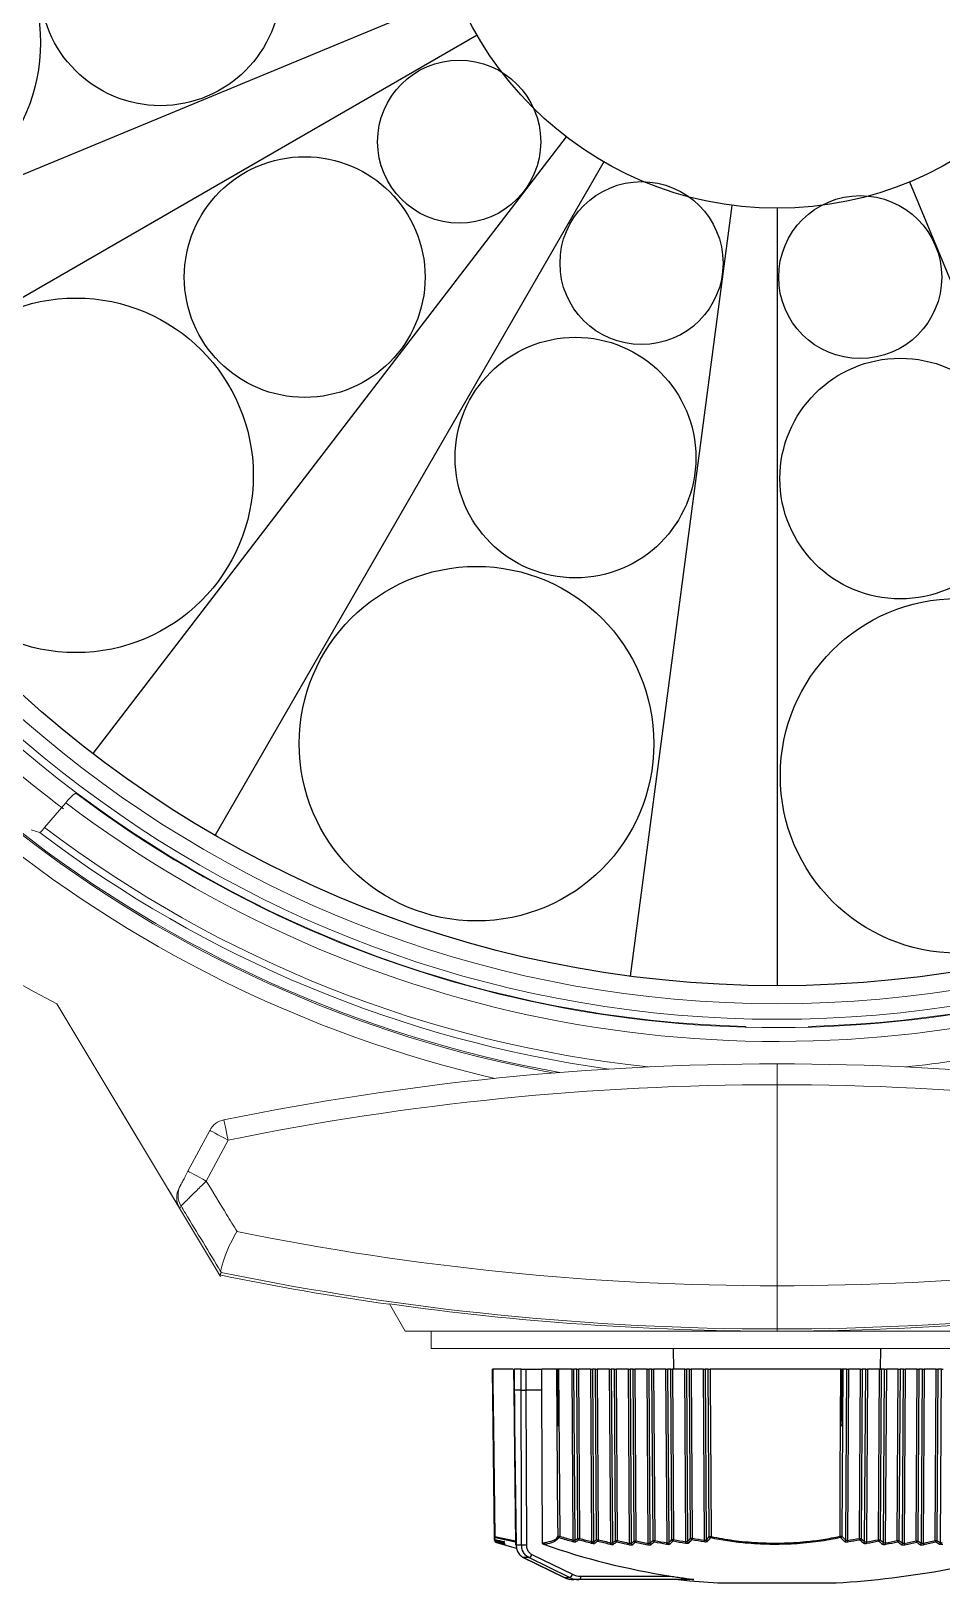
# Model space of a CAD drawing. Extents: x 9.3 to 87.2, y 1.1 to 68.8.
# Drawn here: x 36.016 to 38.649, y 22.138 to 26.625 of the extents above; entities that cross this region are included whole.
import ezdxf

# ---------------------------------------------------------------- set-up
doc = ezdxf.new("R2010")
doc.units = 0
doc.header["$MEASUREMENT"] = 0
doc.linetypes.add('SLD-Solid', pattern=[0])
doc.layers.get('0').update_dxf_attribs({"linetype": 'CONTINUOUS'})
doc.layers.add('OBJECT', color=7, linetype='CONTINUOUS')

msp = doc.modelspace()

# ---------------------------------------------------------------- linework, layer by layer
msp.add_circle((38.1725, 27.1138), 3.249)
at = {"layer": 'OBJECT'}
for p, q in [((37.2477, 26.7307), (35.1708, 25.8704)), ((37.3056, 26.6133), (35.3588, 25.4893)), ((37.5631, 26.3196), (36.1947, 24.5362)), ((37.672, 26.2469), (36.548, 24.3001)), ((38.5556, 26.1889), (39.4159, 24.1121)), ((38.0419, 26.1213), (37.7484, 23.8926)), ((38.1725, 26.1127), (38.1725, 23.8648)), ((37.8725, 22.8158), (37.8736, 22.7558)), ((38.4715, 22.7558), (38.4725, 22.8158)), ((37.3488, 22.7558), (37.3547, 22.2673)), ((37.3489, 22.7558), (37.3553, 22.2722)), ((37.4085, 22.7558), (37.3505, 22.7558)), ((37.411, 22.7558), (37.4117, 22.6957)), ((37.4327, 22.7558), (37.4122, 22.7558)), ((37.4462, 22.7558), (37.4464, 22.6958)), ((37.4462, 22.7558), (37.4926, 22.7558)), ((37.4928, 22.6958), (37.4926, 22.7558)), ((37.5359, 22.7558), (37.4926, 22.7558)), ((37.5359, 22.7558), (37.5362, 22.7558)), ((37.5402, 22.7558), (37.5362, 22.7558)), ((37.5402, 22.7558), (37.5408, 22.7558)), ((37.5408, 22.7558), (37.5446, 22.273)), ((37.5798, 22.7558), (37.5408, 22.7558)), ((37.5829, 22.2619), (37.5798, 22.7558)), ((37.5798, 22.7558), (37.5846, 22.7558)), ((37.5846, 22.7558), (37.5877, 22.261)), ((37.5937, 22.7558), (37.5846, 22.7558)), ((37.5968, 22.2669), (37.5937, 22.7558)), ((37.5937, 22.7558), (37.5985, 22.7558)), ((37.5985, 22.7558), (37.6016, 22.2669)), ((37.6342, 22.7558), (37.5985, 22.7558)), ((37.6373, 22.2573), (37.6342, 22.7558)), ((37.6342, 22.7558), (37.639, 22.7558)), ((37.639, 22.7558), (37.6421, 22.2567)), ((37.648, 22.7558), (37.639, 22.7558)), ((37.6511, 22.2631), (37.648, 22.7558)), ((37.648, 22.7558), (37.6528, 22.7558)), ((37.6528, 22.7558), (37.6559, 22.2631)), ((37.6885, 22.7558), (37.6528, 22.7558)), ((37.6917, 22.2542), (37.6885, 22.7558)), ((37.6885, 22.7558), (37.6933, 22.7558)), ((37.6933, 22.7558), (37.6965, 22.2538)), ((37.7024, 22.7558), (37.6933, 22.7558)), ((37.7055, 22.2609), (37.7024, 22.7558)), ((37.7024, 22.7558), (37.7072, 22.7558)), ((37.7072, 22.7558), (37.7103, 22.2609)), ((37.7428, 22.7558), (37.7072, 22.7558)), ((37.746, 22.2526), (37.7428, 22.7558)), ((37.7428, 22.7558), (37.7476, 22.7558)), ((37.7476, 22.7558), (37.7508, 22.2525)), ((37.7567, 22.7558), (37.7476, 22.7558)), ((37.7598, 22.2602), (37.7567, 22.7558)), ((37.7567, 22.7558), (37.7615, 22.7558)), ((37.7615, 22.7558), (37.7646, 22.2602)), ((37.7972, 22.7558), (37.7615, 22.7558)), ((37.8003, 22.2526), (37.7972, 22.7558)), ((37.7972, 22.7558), (37.802, 22.7558)), ((37.802, 22.7558), (37.8051, 22.2527)), ((37.811, 22.7558), (37.802, 22.7558)), ((37.8141, 22.261), (37.811, 22.7558)), ((37.811, 22.7558), (37.8158, 22.7558)), ((37.8158, 22.7558), (37.819, 22.261)), ((37.8515, 22.7558), (37.8158, 22.7558)), ((37.8547, 22.254), (37.8515, 22.7558)), ((37.8515, 22.7558), (37.8563, 22.7558)), ((37.8563, 22.7558), (37.8595, 22.2545)), ((37.8654, 22.7558), (37.8563, 22.7558)), ((37.8685, 22.2634), (37.8654, 22.7558)), ((37.8654, 22.7558), (37.8702, 22.7558)), ((37.8702, 22.7558), (37.8733, 22.2634)), ((37.9059, 22.7558), (37.8702, 22.7558)), ((37.909, 22.257), (37.9059, 22.7558)), ((37.9059, 22.7558), (37.9107, 22.7558)), ((37.9107, 22.7558), (37.9138, 22.2577)), ((37.9197, 22.7558), (37.9107, 22.7558)), ((37.9228, 22.2673), (37.9197, 22.7558)), ((37.9197, 22.7558), (37.9245, 22.7558)), ((37.9245, 22.7558), (37.9276, 22.2673)), ((37.9602, 22.7558), (37.9245, 22.7558)), ((37.9633, 22.2615), (37.9602, 22.7558)), ((37.9602, 22.7558), (37.965, 22.7558)), ((37.965, 22.7558), (37.9681, 22.2625)), ((37.9739, 22.7558), (37.965, 22.7558)), ((37.9767, 22.2723), (37.9739, 22.7558)), ((38.3572, 22.7558), (37.9794, 22.7558)), ((38.3572, 22.7558), (38.3585, 22.7558)), ((38.3625, 22.7558), (38.3585, 22.7558)), ((38.3627, 22.7558), (38.3601, 22.273)), ((38.3625, 22.7558), (38.3627, 22.7558)), ((38.3741, 22.7558), (38.3627, 22.7558)), ((38.3712, 22.2619), (38.3741, 22.7558)), ((38.3741, 22.7558), (38.379, 22.7558)), ((38.379, 22.7558), (38.3761, 22.261)), ((38.4136, 22.7558), (38.379, 22.7558)), ((38.4107, 22.2669), (38.4136, 22.7558)), ((38.4136, 22.7558), (38.4185, 22.7558)), ((38.4185, 22.7558), (38.4156, 22.2669)), ((38.4289, 22.7558), (38.4185, 22.7558)), ((38.4259, 22.2573), (38.4289, 22.7558)), ((38.4289, 22.7558), (38.4338, 22.7558)), ((38.4338, 22.7558), (38.4308, 22.2567)), ((38.4684, 22.7558), (38.4338, 22.7558)), ((38.4655, 22.2631), (38.4684, 22.7558)), ((38.4684, 22.7558), (38.4733, 22.7558)), ((38.4733, 22.7558), (38.4704, 22.2631)), ((38.4837, 22.7558), (38.4733, 22.7558)), ((38.4807, 22.2542), (38.4837, 22.7558)), ((38.4837, 22.7558), (38.4886, 22.7558)), ((38.4886, 22.7558), (38.4856, 22.2538)), ((38.5232, 22.7558), (38.4886, 22.7558)), ((38.5202, 22.2609), (38.5232, 22.7558)), ((38.5232, 22.7558), (38.5281, 22.7558)), ((38.5281, 22.7558), (38.5251, 22.2609)), ((38.5384, 22.7558), (38.5281, 22.7558)), ((38.5355, 22.2526), (38.5384, 22.7558)), ((38.5384, 22.7558), (38.5433, 22.7558)), ((38.5433, 22.7558), (38.5404, 22.2525)), ((38.5779, 22.7558), (38.5433, 22.7558)), ((38.575, 22.2602), (38.5779, 22.7558)), ((38.5779, 22.7558), (38.5828, 22.7558)), ((38.5828, 22.7558), (38.5799, 22.2602)), ((38.5932, 22.7558), (38.5828, 22.7558)), ((38.5902, 22.2526), (38.5932, 22.7558)), ((38.5932, 22.7558), (38.5981, 22.7558)), ((38.5981, 22.7558), (38.5951, 22.2527)), ((38.6327, 22.7558), (38.5981, 22.7558)), ((38.6298, 22.261), (38.6327, 22.7558)), ((38.6327, 22.7558), (38.6376, 22.7558)), ((38.6376, 22.7558), (38.6347, 22.261)), ((38.648, 22.7558), (38.6376, 22.7558)), ((38.645, 22.254), (38.648, 22.7558)), ((38.648, 22.7558), (38.6529, 22.7558)), ((37.4117, 22.6957), (37.4169, 22.248)), ((37.4329, 22.6958), (37.4129, 22.6958)), ((37.4464, 22.6958), (37.4478, 22.248)), ((37.4928, 22.6958), (37.4464, 22.6958)), ((37.3552, 22.2655), (37.3552, 22.2634)), ((37.3557, 22.2616), (37.3557, 22.261)), ((37.3563, 22.2641), (37.3563, 22.2634)), ((37.357, 22.2723), (37.4168, 22.2597)), ((37.3573, 22.2636), (37.3576, 22.2635)), ((37.3582, 22.2685), (37.3579, 22.2686)), ((37.3579, 22.2597), (37.358, 22.2596)), ((37.4168, 22.2564), (37.3582, 22.2685)), ((37.3619, 22.2555), (37.4187, 22.2386)), ((37.4181, 22.248), (37.4342, 22.248)), ((37.4636, 22.2206), (37.5813, 22.1632)), ((37.4386, 22.2117), (37.5568, 22.1543)), ((37.4396, 22.2115), (37.5578, 22.1541)), ((37.5729, 22.1541), (37.4552, 22.2115)), ((37.5578, 22.1541), (37.5729, 22.1541)), ((37.6, 22.1478), (37.5849, 22.1478)), ((37.9316, 22.1478), (37.6, 22.1478)), ((37.605, 22.1577), (37.8654, 22.1577)), ((38.0018, 22.1381), (38.0241, 22.1381)), ((38.0027, 22.1381), (38.3423, 22.1381)), ((38.0241, 22.1381), (38.3433, 22.1381))]:
    msp.add_line(p, q, dxfattribs=at)
at = {"layer": 'OBJECT', "linetype": 'SLD-Solid', "lineweight": 15}
for p, q in [((36.0552, 24.3224), (36.1162, 24.3935)), ((36.09, 23.813), (36.5638, 23.024)), ((36.0904, 23.8124), (36.4106, 23.2795)), ((38.0825, 23.7469), (38.0825, 23.745)), ((38.1725, 23.6388), (38.1725, 23.5788)), ((38.1725, 23.6388), (38.1725, 23.5788)), ((38.1725, 22.9974), (38.1725, 23.5788)), ((38.1725, 22.9974), (38.1725, 23.5788)), ((36.4696, 23.3284), (36.5325, 23.4467)), ((36.5855, 23.4185), (36.5226, 23.3003)), ((36.4106, 23.2795), (36.4206, 23.263)), ((38.1725, 22.9974), (38.1725, 22.8724)), ((38.1725, 22.9974), (38.1725, 22.8724)), ((37.0517, 22.9451), (37.0975, 22.8658)), ((38.1725, 22.8658), (37.0975, 22.8658)), ((37.1725, 22.8658), (37.1725, 22.8158)), ((38.1725, 22.8662), (38.1725, 22.8724)), ((38.1725, 22.8662), (38.1725, 22.8724)), ((38.1725, 22.8662), (38.1725, 22.8658)), ((38.1725, 22.8662), (38.1725, 22.8658)), ((38.1725, 22.8658), (39.2389, 22.8658)), ((37.1725, 22.8158), (39.1725, 22.8158))]:
    msp.add_line(p, q, dxfattribs=at)
at = {"layer": 'OBJECT', "linetype": 'SLD-Solid', "lineweight": 15, "flags": 128}
for points in [[(36.5855, 23.4185), (36.5832, 23.43), (36.5809, 23.441), (36.5788, 23.4512), (36.577, 23.4601), (36.5755, 23.4674), (36.5744, 23.4729), (36.5737, 23.4762), (36.5735, 23.4773)], [(36.5855, 23.4185), (36.5752, 23.424), (36.5652, 23.4293), (36.5561, 23.4342), (36.548, 23.4385), (36.5415, 23.442), (36.5366, 23.4446), (36.5335, 23.4462), (36.5325, 23.4467)], [(36.5226, 23.3003), (36.5123, 23.3058), (36.5023, 23.311), (36.4932, 23.3159), (36.4852, 23.3202), (36.4786, 23.3237), (36.4737, 23.3263), (36.4707, 23.3279), (36.4696, 23.3284)]]:
    msp.add_lwpolyline(points, dxfattribs=at)
at = {"layer": 'OBJECT', "flags": 128}
for points in [[(37.3505, 22.7558), (37.3506, 22.7478), (37.3511, 22.7158), (37.3528, 22.5878), (37.357, 22.2723)], [(37.4122, 22.7558), (37.4124, 22.7358), (37.4129, 22.6958)], [(37.4329, 22.6958), (37.4328, 22.7158), (37.4327, 22.7558)], [(37.5396, 22.273), (37.5396, 22.281), (37.5393, 22.313), (37.5383, 22.441), (37.5359, 22.7558)], [(37.9794, 22.7558), (37.9794, 22.7478), (37.9796, 22.7158), (37.9803, 22.5878), (37.9822, 22.2723)], [(38.3546, 22.273), (38.3546, 22.281), (38.3548, 22.313), (38.3555, 22.441), (38.3572, 22.7558)], [(37.4129, 22.6958), (37.4131, 22.6758), (37.414, 22.5958), (37.4181, 22.248)], [(37.4342, 22.248), (37.4342, 22.268), (37.4339, 22.348), (37.4329, 22.6958)], [(37.4945, 22.2537), (37.4937, 22.4733), (37.4928, 22.6958)], [(37.3563, 22.2634), (37.3595, 22.2626), (37.3611, 22.2621)], [(37.3838, 22.2491), (37.3839, 22.249), (37.3844, 22.2488)], [(37.4396, 22.2115), (37.4387, 22.2117), (37.4386, 22.2117)], [(37.5578, 22.1541), (37.5569, 22.1543), (37.5568, 22.1543)], [(37.605, 22.1577), (37.6049, 22.1557), (37.6046, 22.1539), (37.6041, 22.1522), (37.6035, 22.1507), (37.6028, 22.1494), (37.6019, 22.1485), (37.601, 22.148), (37.6, 22.1478)], [(37.8863, 22.1478), (37.9205, 22.1444), (38.0018, 22.1381)]]:
    msp.add_lwpolyline(points, dxfattribs=at)
at = {"layer": 'OBJECT'}
for centre, radius in [((38.1725, 27.1138), 1.001), ((35.5307, 26.5916), 0.5126), ((36.39, 26.7575), 0.348), ((37.2536, 26.3055), 0.2357), ((36.807, 25.914), 0.348), ((37.7808, 25.9543), 0.2357), ((38.413, 25.9138), 0.2357), ((36.1457, 25.3407), 0.5126), ((37.5898, 25.392), 0.348), ((38.5288, 25.3313), 0.348), ((37.3038, 24.5648), 0.5126), ((38.6947, 24.472), 0.5126)]:
    msp.add_circle(centre, radius, dxfattribs=at)
at = {"layer": 'OBJECT', "linetype": 'SLD-Solid', "lineweight": 15}
for centre, radius, start, end in [((38.1725, 27.1138), 3.3011, 190.0967, 270), ((38.1725, 27.1138), 3.3011, 270, 349.9033), ((38.1725, 27.1138), 3.346, 193.7606, 270), ((38.1725, 27.1138), 3.346, 270, 346.2394), ((38.1725, 27.1138), 3.3681, 195.2174, 268.4688), ((38.1725, 27.1138), 3.3681, 271.5312, 344.7826), ((38.1725, 27.1138), 3.5557, 203.9313, 259.8216), ((38.1725, 27.1138), 3.61, 203.9179, 256.9437), ((38.1725, 27.1138), 3.56, 204.0878, 259.5788), ((38.3774, 28.1369), 4.8921, 214.2626, 242.1286), ((38.1725, 27.1138), 3.4278, 225.8444, 232.9935), ((36.2226, 24.3139), 0.1329, 125.7001, 143.1989), ((38.1725, 27.1138), 3.37, 233.0139, 285.821), ((38.1725, 27.1138), 3.41, 232.9127, 285.9222), ((36.0032, 24.3607), 0.0646, 305.6245, 323.6075), ((38.1725, 27.1138), 3.5035, 232.8193, 263.8997), ((38.1725, 27.1138), 3.5235, 232.7725, 262.0685), ((38.1725, 27.1138), 3.5035, 276.1003, 286.0156), ((38.1725, 15.6388), 8, 90, 101.52971), ((38.1725, 15.6388), 8, 78.47029, 90), ((38.1725, 15.6388), 7.94, 90, 101.52971), ((38.1725, 15.6388), 7.94, 78.47029, 90), ((36.5855, 23.4185), 0.06, 101.5297, 152), ((36.497, 23.2522), 0.06, 152.0003, 211.0006), ((36.5007, 23.2592), 0.06, 152.0018, 211.2103), ((36.1231, 23.407), 0.3722, 330.0638, 331.266), ((36.9352, 22.9536), 0.3809, 148.266, 167.0518), ((38.1725, 30.8628), 7.8654, 258.55079, 270), ((38.1725, 30.8628), 7.8654, 270, 281.44921), ((38.1725, 30.8628), 7.998, 258.37759, 261.93288), ((38.1725, 30.8628), 7.9903, 258.3973, 270), ((38.1725, 30.8628), 7.9903, 270, 281.55564)]:
    msp.add_arc(centre, radius, start, end, dxfattribs=at)
at = {"layer": 'OBJECT'}
for centre, radius, start, end in [((37.4129, 22.6691), 0.0266, 90.1562, 92.7221), ((37.4396, 23.3284), 0.6326, 269.3879, 270.6121), ((37.3587, 22.2673), 0.004, 180.7006, 249.0579), ((37.3653, 21.4785), 0.7888, 90.6886, 90.7686), ((37.3592, 22.2634), 0.004, 180.7006, 250.2905), ((37.3658, 21.4746), 0.7888, 90.6886, 90.7686), ((37.3529, 22.5562), 0.2839, 270.497, 270.8235), ((37.3594, 22.2723), 0.004, 180.7668, 247.8753), ((37.3597, 22.2611), 0.004, 180.7006, 251.5289), ((37.3585, 22.061), 0.2, 90.7073, 90.8018), ((37.3593, 22.2666), 0.00348, 167.862, 240.8344), ((37.3597, 22.2626), 0.00341, 166.8125, 241.8371), ((37.3602, 22.2603), 0.004, 201.8227, 252.6496), ((37.3597, 22.26), 0.003, 174.3735, 245.7567), ((37.3603, 22.2712), 0.0035, 163.202, 231.9142), ((37.8975, 23.6742), 1.5105, 249.057, 250.0973), ((37.6598, 23.5352), 1.3071, 256.6284, 257.7698), ((37.3597, 22.2587), 0.00235, 204.4544, 251.0123), ((37.8603, 23.6616), 1.4893, 250.2897, 251.3363), ((37.6945, 23.5411), 1.325, 255.2905, 256.4233), ((37.8239, 23.6504), 1.4688, 251.5281, 252.5813), ((37.7297, 23.5486), 1.3436, 253.9643, 255.0886), ((37.384, 22.2602), 0.00269, 201.602, 246.3363), ((37.5437, 22.2731), 0.00402, 182.0271, 256.2165), ((37.5421, 22.4166), 0.1436, 269.0185, 270.9815), ((37.5369, 22.2744), 0.00775, 318.0107, 349.4679), ((38.2714, 24.7302), 2.5666, 253.506, 254.3986), ((38.2722, 24.7304), 2.5629, 253.506, 254.3986), ((37.5754, 22.2632), 0.00766, 318.6555, 350.3958), ((37.4454, 22.4896), 0.2693, 301.9134, 304.2018), ((37.5919, 22.2612), 0.00413, 182.7647, 254.4441), ((37.4482, 22.4862), 0.2697, 301.9134, 304.2018), ((37.5992, 22.457), 0.1901, 269.2754, 270.7246), ((37.6009, 22.2671), 0.00414, 183.0429, 254.5364), ((37.5939, 22.2682), 0.00782, 319.3529, 350.2889), ((38.2812, 24.7286), 2.5579, 254.5495, 255.3795), ((38.282, 24.7287), 2.5541, 254.5495, 255.3795), ((37.6296, 22.2585), 0.00774, 319.9613, 351.1477), ((37.475, 22.4989), 0.2943, 304.608, 306.7683), ((37.4778, 22.4954), 0.2947, 304.608, 306.7683), ((37.6535, 22.4532), 0.1901, 269.2754, 270.7246), ((37.6553, 22.2634), 0.00416, 183.3676, 255.5818), ((37.6481, 22.2644), 0.0079, 320.6515, 351.0461), ((38.2911, 24.7271), 2.5486, 255.5288, 256.3579), ((38.2919, 24.7273), 2.5449, 255.5288, 256.3579), ((37.5019, 22.5107), 0.3223, 307.1493, 309.1863), ((37.5047, 22.5073), 0.3227, 307.1493, 309.1863), ((37.7079, 22.451), 0.1901, 269.2754, 270.7246), ((37.7096, 22.2612), 0.00417, 183.6999, 256.6224), ((37.7024, 22.2621), 0.00799, 321.9518, 351.8044), ((38.3011, 24.7259), 2.5388, 256.5061, 257.335), ((38.3018, 24.726), 2.5351, 256.5061, 257.335), ((37.5258, 22.5251), 0.3535, 309.5446, 311.4641), ((37.7622, 22.4503), 0.1901, 269.2754, 270.7246), ((37.764, 22.2605), 0.00418, 184.0407, 257.6583), ((37.7566, 22.2613), 0.00807, 323.2543, 352.5648), ((38.3118, 24.7249), 2.5247, 257.4827, 258.3117), ((37.5465, 22.542), 0.3881, 311.8023, 313.6106), ((37.5494, 22.5386), 0.3886, 311.8023, 313.6106), ((37.8166, 22.4511), 0.1901, 269.2754, 270.7246), ((37.8183, 22.2614), 0.00418, 184.3909, 258.6894), ((37.8109, 22.262), 0.00816, 324.5601, 353.3284), ((38.3211, 24.7238), 2.5174, 258.4595, 259.2892), ((38.3219, 24.7239), 2.5137, 258.4595, 259.2892), ((37.5638, 22.5614), 0.4262, 313.9308, 315.6345), ((37.5667, 22.5581), 0.4269, 313.9308, 315.6345), ((37.8709, 22.4535), 0.1901, 269.2754, 270.7246), ((37.8727, 22.2637), 0.00419, 184.7512, 259.7157), ((37.8651, 22.2642), 0.00825, 325.87, 354.0962), ((38.3312, 24.723), 2.5058, 259.4377, 260.2684), ((38.3319, 24.7231), 2.5021, 259.4377, 260.2684), ((37.5773, 22.5834), 0.4682, 315.9388, 317.5444), ((37.918, 22.2581), 0.0042, 184.8042, 260.6301), ((37.5803, 22.58), 0.4689, 315.9388, 317.5444), ((37.9252, 22.4574), 0.1901, 269.2754, 270.7246), ((37.927, 22.2677), 0.0042, 185.1227, 260.7373), ((37.9193, 22.268), 0.00834, 327.185, 354.8693), ((38.3414, 24.7223), 2.4936, 260.4183, 261.2506), ((38.3421, 24.7225), 2.49, 260.4183, 261.2506), ((37.9551, 22.2621), 0.00827, 327.8452, 355.7097), ((37.5876, 22.6071), 0.5134, 317.834, 319.2832), ((37.9723, 22.2629), 0.00421, 185.1792, 261.6451), ((37.5906, 22.6039), 0.5141, 317.834, 319.2832), ((37.9794, 22.4555), 0.1833, 269.1462, 270.8538), ((37.9809, 22.2727), 0.00421, 185.4919, 261.7491), ((37.9763, 22.2728), 0.00585, 312.4982, 354.6242), ((38.3603, 22.2735), 0.0057, 185.4704, 229.0746), ((38.3573, 22.4638), 0.1908, 269.1731, 270.8269), ((38.3559, 22.2734), 0.00425, 278.9108, 354.1863), ((38.7361, 22.6394), 0.5302, 224.2777, 225.9707), ((38.7391, 22.6426), 0.5294, 224.2777, 225.9707), ((38.367, 22.2623), 0.00423, 279.0298, 354.5728), ((37.9835, 24.6833), 2.4539, 279.2052, 280.0254), ((38.3836, 22.2616), 0.00751, 184.2566, 215.3111), ((37.9843, 24.6831), 2.4575, 279.2052, 280.0254), ((38.4182, 22.2676), 0.00758, 185.0825, 215.9236), ((38.4131, 22.4656), 0.1987, 269.2938, 270.7062), ((38.4114, 22.2673), 0.00423, 279.9204, 354.628), ((38.7482, 22.6145), 0.4862, 226.2664, 227.9302), ((38.7512, 22.6177), 0.4855, 226.2664, 227.9302), ((38.4217, 22.2577), 0.00422, 280.0294, 354.979), ((37.9951, 24.6841), 2.4662, 280.1751, 280.9937), ((37.9959, 24.6839), 2.4698, 280.1751, 280.9937), ((38.4729, 22.2639), 0.0075, 185.8225, 217.2454), ((38.4679, 22.4618), 0.1987, 269.2938, 270.7062), ((38.4661, 22.2635), 0.00422, 280.9269, 355.031), ((38.7648, 22.593), 0.4473, 228.2373, 229.9906), ((38.7678, 22.5963), 0.4466, 228.2373, 229.9906), ((38.0067, 24.6851), 2.478, 281.1424, 281.9599), ((38.0075, 24.6849), 2.4816, 281.1424, 281.9599), ((38.5276, 22.2618), 0.00743, 186.5577, 218.5616), ((38.5227, 22.4596), 0.1987, 269.2938, 270.7062), ((38.5209, 22.2613), 0.00421, 281.9385, 355.4231), ((38.7847, 22.574), 0.4118, 230.312, 232.1592), ((38.7877, 22.5773), 0.4112, 230.312, 232.1592), ((38.0182, 24.6863), 2.4891, 282.1081, 282.925), ((38.5823, 22.2611), 0.00736, 187.2891, 219.8732), ((38.5774, 22.4589), 0.1987, 269.2938, 270.7062), ((38.5757, 22.2605), 0.0042, 282.9553, 355.8052), ((38.8106, 22.5609), 0.379, 232.4968, 234.4422), ((38.0297, 24.6877), 2.4997, 283.0734, 283.8901), ((38.0305, 24.6875), 2.5034, 283.0734, 283.8901), ((38.637, 22.2621), 0.00729, 188.0178, 221.181), ((38.6322, 22.4597), 0.1987, 269.2938, 270.7062), ((38.6305, 22.2613), 0.00419, 283.9772, 356.1783), ((38.8335, 22.5436), 0.3504, 234.7978, 236.845), ((38.8364, 22.547), 0.3499, 234.7978, 236.845), ((37.7655, 23.5575), 1.3631, 252.6487, 253.7646), ((37.3844, 22.2555), 0.00247, 208.7395, 248.4689), ((37.3847, 22.2524), 0.00226, 218.1966, 250.6552), ((37.4182, 22.2202), 0.0278, 90.1779, 92.681), ((37.441, 22.8776), 0.6296, 269.384, 270.616), ((37.4511, 22.2236), 0.0128, 288.7477, 346.4526), ((38.1913, 24.2417), 2.1093, 250.7805, 261.111), ((37.6462, 22.2569), 0.00414, 183.0838, 255.4865), ((37.6839, 22.2553), 0.00782, 321.2681, 351.9002), ((37.7006, 22.2541), 0.00416, 183.4102, 256.5243), ((37.7382, 22.2536), 0.00791, 322.5766, 352.6545), ((37.755, 22.2528), 0.00417, 183.7446, 257.5576), ((37.5287, 22.5217), 0.354, 309.5446, 311.4641), ((38.3111, 24.7247), 2.5284, 257.4827, 258.3117), ((37.7924, 22.2535), 0.008, 323.8876, 353.4116), ((37.8093, 22.253), 0.00418, 184.0878, 258.5863), ((37.8466, 22.2548), 0.00809, 325.2021, 354.1724), ((37.8636, 22.2548), 0.00419, 184.4407, 259.6105), ((37.9008, 22.2577), 0.00818, 326.521, 354.9381), ((38.1725, 24.8707), 2.7379, 273.5757, 287.222), ((38.4382, 22.2573), 0.00743, 184.9947, 216.6426), ((38.4765, 22.2545), 0.00421, 281.0341, 355.3739), ((38.4929, 22.2546), 0.00736, 185.7274, 217.9682), ((38.5313, 22.2529), 0.0042, 282.0438, 355.7586), ((38.5476, 22.2533), 0.00729, 186.4558, 219.289), ((38.0191, 24.6861), 2.4928, 282.1081, 282.925), ((38.8077, 22.5575), 0.3795, 232.4968, 234.4422), ((38.5861, 22.2528), 0.00419, 283.0583, 356.1339), ((38.6023, 22.2536), 0.00722, 187.1809, 220.6059), ((38.6409, 22.2543), 0.00417, 284.0778, 356.5006), ((37.5688, 22.1662), 0.0128, 288.7477, 346.4526), ((38.0027, 22.1531), 0.015, 266.4243, 270), ((38.3423, 22.1531), 0.015, 270, 273.5757)]:
    msp.add_arc(centre, radius, start, end, dxfattribs=at)
at = {"layer": 'OBJECT', "linetype": 'SLD-Solid', "lineweight": 15}
msp.add_ellipse((36.874, 28.2261), major_axis=(3.2563, -2.7893), ratio=0.917044, start_param=5.169493, end_param=5.175664, dxfattribs=at)
at = {"layer": 'OBJECT'}
for centre, major_axis, ratio, start_param, end_param in [((38.1564, 21.8664), (0.8136, -0.3113), 0.183309, 2.67538, 2.714261), ((37.5846, 22.2278), (-0.0012, 0.08), 0.869354, 2.72779, 3.128161), ((37.6003, 22.2278), (0.0012, 0.08), 0.869354, 2.754654, 3.155025), ((37.6053, 22.2277), (0.0012, 0.07), 0.869339, 2.756571, 3.156942)]:
    msp.add_ellipse(centre, major_axis=major_axis, ratio=ratio, start_param=start_param, end_param=end_param, dxfattribs=at)
at = {"layer": 'OBJECT', "linetype": 'SLD-Solid', "lineweight": 15}
for points, knots in [([(36.4478, 23.2873), (36.4478, 23.2874), (36.4485, 23.2887), (36.4511, 23.2935), (36.4528, 23.2968), (36.457, 23.3046), (36.4594, 23.3091), (36.4643, 23.3185), (36.467, 23.3234), (36.4696, 23.3284)], [0, 0, 0, 0, 0.25, 0.25, 0.5, 0.5, 0.75, 0.75, 1, 1, 1, 1]), ([(36.5226, 23.3003), (36.5132, 23.291), (36.5038, 23.2817), (36.4909, 23.2689), (36.4867, 23.2648), (36.4787, 23.257), (36.4751, 23.2534), (36.4683, 23.2467), (36.4652, 23.2436), (36.4598, 23.2382), (36.4574, 23.2359), (36.4536, 23.2322), (36.4521, 23.2307), (36.4501, 23.2287), (36.4495, 23.2281), (36.4494, 23.2281)], [0, 0, 0, 0, 0.25, 0.25, 0.375, 0.375, 0.5, 0.5, 0.625, 0.625, 0.75, 0.75, 0.875, 0.875, 1, 1, 1, 1]), ([(36.5226, 23.3003), (36.5421, 23.2681), (36.5616, 23.2359), (36.5811, 23.2037), (36.5911, 23.1871), (36.6012, 23.1705), (36.6113, 23.1539)], [0.001774252, 0.001774252, 0.001774252, 0.001774252, 0.004640259, 0.004640259, 0.004640259, 0.00612036, 0.00612036, 0.00612036, 0.00612036]), ([(36.564, 23.0389), (36.53, 23.095), (36.496, 23.1511), (36.462, 23.2073), (36.4578, 23.2142), (36.4536, 23.2211), (36.4494, 23.2281)], [0.000081109, 0.000081109, 0.000081109, 0.000081109, 0.00508, 0.00508, 0.00508, 0.005698078, 0.005698078, 0.005698078, 0.005698078])]:
    msp.add_open_spline(points, degree=3, knots=knots, dxfattribs=at)
for points in [[(36.4456, 23.2213), (36.4373, 23.2352), (36.4289, 23.2491), (36.4206, 23.263)], [(36.4441, 23.2803), (36.4444, 23.281), (36.4457, 23.2833), (36.4478, 23.2873)], [(36.5655, 23.0357), (36.5637, 23.0309), (36.5623, 23.0286), (36.5613, 23.0287)], [(36.5655, 23.0357), (36.5655, 23.0359), (36.565, 23.0369), (36.564, 23.0389)], [(37.0517, 22.9451), (37.4235, 22.8925), (37.7971, 22.8662), (38.1725, 22.8662)], [(39.2933, 22.9451), (38.9216, 22.8925), (38.548, 22.8662), (38.1725, 22.8662)]]:
    msp.add_open_spline(points, degree=3, dxfattribs=at)
at = {"layer": 'OBJECT'}
for points, knots in [([(37.3489, 22.7558), (37.3489, 22.7558), (37.3489, 22.7558), (37.3494, 22.7558), (37.3501, 22.7558), (37.3505, 22.7558), (37.3505, 22.7558)], [0, 0, 0, 0, 0.23153, 0.589542, 0.947562, 1, 1, 1, 1]), ([(37.411, 22.7558), (37.4111, 22.7558), (37.4112, 22.7558), (37.4119, 22.7558), (37.4122, 22.7558)], [0, 0, 0, 0, 0.59914, 1, 1, 1, 1]), ([(37.4327, 22.7558), (37.4334, 22.7558), (37.4347, 22.7558), (37.4377, 22.7558), (37.4411, 22.7558), (37.444, 22.7558), (37.4456, 22.7558), (37.4462, 22.7558)], [0, 0, 0, 0, 0.218034, 0.436068, 0.654093, 0.872115, 1, 1, 1, 1]), ([(37.5362, 22.7558), (37.5362, 22.7531), (37.5364, 22.7398), (37.5368, 22.7057), (37.5373, 22.664), (37.5379, 22.6278), (37.5383, 22.6097), (37.5386, 22.6007), (37.5387, 22.5962), (37.5388, 22.594), (37.5389, 22.593), (37.5389, 22.5926), (37.539, 22.5923), (37.539, 22.5921), (37.539, 22.5919), (37.539, 22.5918), (37.5391, 22.5918), (37.5391, 22.5917), (37.5391, 22.5917), (37.5391, 22.5917), (37.5391, 22.5917), (37.5391, 22.5917), (37.5391, 22.5917), (37.5391, 22.5917), (37.5391, 22.5917), (37.5391, 22.5917), (37.5392, 22.5917), (37.5392, 22.5921), (37.5393, 22.5934), (37.5395, 22.5986), (37.5399, 22.6196), (37.5402, 22.6729), (37.5402, 22.7223), (37.5402, 22.7557), (37.5402, 22.7558)], [0, 0, 0, 0, 0.024365, 0.121825, 0.310977, 0.405464, 0.452691, 0.476305, 0.488116, 0.494026, 0.495988, 0.497304, 0.498186, 0.498779, 0.499177, 0.499445, 0.499627, 0.49975, 0.499835, 0.499915, 0.499955, 0.499984, 0.500005, 0.500026, 0.50005, 0.50009, 0.500216, 0.500792, 0.503078, 0.512204, 0.548696, 0.694651, 0.999856, 1, 1, 1, 1]), ([(37.9739, 22.7558), (37.974, 22.7558), (37.9743, 22.7558), (37.9753, 22.7558), (37.9765, 22.7558), (37.9779, 22.7558), (37.9788, 22.7558), (37.9793, 22.7558), (37.9794, 22.7558)], [0, 0, 0, 0, 0.194316, 0.388633, 0.582939, 0.777237, 0.971541, 1, 1, 1, 1]), ([(38.3585, 22.7558), (38.3585, 22.7531), (38.3585, 22.7398), (38.3586, 22.7057), (38.3588, 22.664), (38.3591, 22.6278), (38.3593, 22.6097), (38.3595, 22.6007), (38.3596, 22.5962), (38.3597, 22.594), (38.3598, 22.593), (38.3598, 22.5926), (38.3599, 22.5923), (38.3599, 22.5921), (38.3599, 22.5919), (38.3599, 22.5918), (38.3599, 22.5918), (38.3599, 22.5917), (38.3599, 22.5917), (38.36, 22.5917), (38.36, 22.5917), (38.36, 22.5917), (38.36, 22.5917), (38.36, 22.5917), (38.36, 22.5917), (38.36, 22.5917), (38.36, 22.5917), (38.3601, 22.5921), (38.3602, 22.5934), (38.3605, 22.5986), (38.361, 22.6196), (38.3618, 22.6729), (38.3623, 22.7223), (38.3625, 22.7557), (38.3625, 22.7558)], [0, 0, 0, 0, 0.024365, 0.121825, 0.310977, 0.405464, 0.452691, 0.476305, 0.488116, 0.494026, 0.495988, 0.497304, 0.498186, 0.498779, 0.499177, 0.499445, 0.499627, 0.49975, 0.499835, 0.499915, 0.499955, 0.499984, 0.500005, 0.500026, 0.50005, 0.50009, 0.500216, 0.500792, 0.503078, 0.512204, 0.548696, 0.694651, 0.999856, 1, 1, 1, 1]), ([(37.3825, 22.2588), (37.3827, 22.2587), (37.3833, 22.2585), (37.3838, 22.2583), (37.384, 22.2582), (37.384, 22.2582), (37.384, 22.2582)], [0, 0, 0, 0, 0.288098, 0.725598, 0.988338, 1, 1, 1, 1]), ([(37.3829, 22.2577), (37.3835, 22.2576), (37.3846, 22.2574), (37.3852, 22.2574), (37.3851, 22.2577), (37.3842, 22.2581), (37.3832, 22.2585), (37.3828, 22.2587)], [0, 0, 0, 0, 0.206479, 0.413097, 0.617268, 0.824166, 1, 1, 1, 1]), ([(37.4945, 22.2537), (37.512, 22.2568), (37.5329, 22.2606), (37.5387, 22.2712), (37.5396, 22.273)], [0, 0, 0, 0, 0.836393, 1, 1, 1, 1]), ([(37.5427, 22.2692), (37.5348, 22.2615), (37.5253, 22.2522), (37.501, 22.2502), (37.497, 22.2499)], [0, 0, 0, 0, 0.836048, 1, 1, 1, 1]), ([(37.5811, 22.2582), (37.582, 22.2579), (37.5838, 22.2575), (37.5865, 22.257), (37.5887, 22.2569), (37.5901, 22.257), (37.5906, 22.2572), (37.5908, 22.2573)], [0, 0, 0, 0, 0.220301, 0.440936, 0.653561, 0.859047, 1, 1, 1, 1]), ([(37.5877, 22.261), (37.5876, 22.2609), (37.5874, 22.2607), (37.5866, 22.2607), (37.5856, 22.2608), (37.5845, 22.2612), (37.5836, 22.2616), (37.5831, 22.2619), (37.5829, 22.2619)], [0, 0, 0, 0, 0.183785, 0.368086, 0.543551, 0.722051, 0.919939, 1, 1, 1, 1]), ([(37.6421, 22.2567), (37.642, 22.2565), (37.6417, 22.2563), (37.6409, 22.2562), (37.6399, 22.2563), (37.6388, 22.2566), (37.6379, 22.257), (37.6374, 22.2572), (37.6373, 22.2573)], [0, 0, 0, 0, 0.189883, 0.38039, 0.559426, 0.737654, 0.93206, 1, 1, 1, 1]), ([(37.9138, 22.2577), (37.9136, 22.2575), (37.9133, 22.2571), (37.9124, 22.2567), (37.9112, 22.2566), (37.91, 22.2567), (37.9093, 22.2569), (37.909, 22.257)], [0, 0, 0, 0, 0.227323, 0.455889, 0.65545, 0.833744, 1, 1, 1, 1]), ([(37.9621, 22.2577), (37.9629, 22.2576), (37.9646, 22.2574), (37.9672, 22.2574), (37.9694, 22.2577), (37.9709, 22.2581), (37.9714, 22.2585), (37.9717, 22.2587)], [0, 0, 0, 0, 0.206479, 0.413097, 0.617268, 0.824166, 1, 1, 1, 1]), ([(37.9681, 22.2625), (37.9679, 22.2623), (37.9676, 22.2618), (37.9666, 22.2613), (37.9654, 22.2612), (37.9643, 22.2613), (37.9636, 22.2614), (37.9633, 22.2615)], [0, 0, 0, 0, 0.236055, 0.473499, 0.677488, 0.855666, 1, 1, 1, 1]), ([(38.3565, 22.2692), (38.3353, 22.2651), (38.2921, 22.2567), (38.2227, 22.2503), (38.1513, 22.2488), (38.0865, 22.2523), (38.029, 22.259), (37.9966, 22.2653), (37.9803, 22.2685)], [0, 0, 0, 0, 0.179357, 0.363771, 0.543178, 0.727946, 0.862912, 1, 1, 1, 1]), ([(37.9822, 22.2723), (38.0034, 22.2682), (38.0463, 22.2601), (38.1152, 22.254), (38.1859, 22.2526), (38.2498, 22.2564), (38.3066, 22.2633), (38.3385, 22.2697), (38.3546, 22.273)], [0, 0, 0, 0, 0.178966, 0.362985, 0.542001, 0.72636, 0.8621, 1, 1, 1, 1]), ([(38.3676, 22.2582), (38.368, 22.2579), (38.3686, 22.2575), (38.3706, 22.257), (38.3731, 22.2569), (38.3754, 22.257), (38.3769, 22.2572), (38.3774, 22.2573)], [0, 0, 0, 0, 0.220301, 0.440936, 0.653561, 0.859047, 1, 1, 1, 1]), ([(38.3761, 22.261), (38.3757, 22.2609), (38.3749, 22.2607), (38.3737, 22.2607), (38.3727, 22.2608), (38.3719, 22.2612), (38.3714, 22.2616), (38.3712, 22.2619), (38.3712, 22.2619)], [0, 0, 0, 0, 0.183785, 0.368086, 0.543551, 0.722051, 0.919939, 1, 1, 1, 1]), ([(38.4308, 22.2567), (38.4304, 22.2565), (38.4297, 22.2563), (38.4285, 22.2562), (38.4274, 22.2563), (38.4266, 22.2566), (38.4261, 22.257), (38.426, 22.2572), (38.4259, 22.2573)], [0, 0, 0, 0, 0.189883, 0.38039, 0.559426, 0.737654, 0.93206, 1, 1, 1, 1]), ([(37.3831, 22.254), (37.3833, 22.2539), (37.384, 22.2536), (37.3845, 22.2535), (37.3847, 22.2533), (37.3847, 22.2534), (37.3847, 22.2534)], [0, 0, 0, 0, 0.289111, 0.728509, 0.994906, 1, 1, 1, 1]), ([(37.3834, 22.2532), (37.384, 22.2531), (37.3851, 22.2528), (37.3857, 22.2528), (37.3856, 22.253), (37.3847, 22.2534), (37.3837, 22.2538), (37.3833, 22.2539)], [0, 0, 0, 0, 0.208247, 0.416666, 0.62178, 0.828187, 1, 1, 1, 1]), ([(37.3837, 22.2507), (37.384, 22.2506), (37.3847, 22.2504), (37.3853, 22.2501), (37.3854, 22.2501), (37.3854, 22.2501)], [0, 0, 0, 0, 0.285877, 0.736727, 1, 1, 1, 1]), ([(37.3839, 22.2502), (37.3845, 22.2501), (37.3855, 22.2498), (37.3862, 22.2497), (37.3861, 22.2498), (37.3852, 22.2502), (37.3842, 22.2505), (37.3837, 22.2507)], [0, 0, 0, 0, 0.210077, 0.420359, 0.626501, 0.832522, 1, 1, 1, 1]), ([(37.3844, 22.2488), (37.3849, 22.2486), (37.386, 22.2483), (37.3867, 22.2481), (37.3865, 22.2482), (37.3856, 22.2485), (37.3846, 22.2488), (37.3842, 22.2489)], [0, 0, 0, 0, 0.211974, 0.424182, 0.63144, 0.837173, 1, 1, 1, 1]), ([(37.3843, 22.2489), (37.3846, 22.2488), (37.3854, 22.2486), (37.3861, 22.2483), (37.3862, 22.2483), (37.3862, 22.2483)], [0, 0, 0, 0, 0.269799, 0.75947, 1, 1, 1, 1]), ([(37.4181, 22.248), (37.4186, 22.2435), (37.4195, 22.2345), (37.4256, 22.2226), (37.4329, 22.2152), (37.438, 22.2124), (37.4396, 22.2115)], [0, 0, 0, 0, 0.290209, 0.580419, 0.870646, 1, 1, 1, 1]), ([(37.4552, 22.2115), (37.4518, 22.2137), (37.4449, 22.218), (37.4378, 22.229), (37.4346, 22.2395), (37.4343, 22.246), (37.4342, 22.248)], [0, 0, 0, 0, 0.290274, 0.580546, 0.870787, 1, 1, 1, 1]), ([(37.4478, 22.248), (37.4481, 22.2446), (37.4487, 22.2379), (37.4532, 22.229), (37.4586, 22.2234), (37.4624, 22.2213), (37.4636, 22.2206)], [0, 0, 0, 0, 0.290189, 0.580377, 0.870587, 1, 1, 1, 1]), ([(37.497, 22.2499), (37.4966, 22.2501), (37.4959, 22.2504), (37.4951, 22.2514), (37.4946, 22.2526), (37.4945, 22.2534), (37.4945, 22.2537)], [0, 0, 0, 0, 0.2663, 0.532601, 0.798841, 1, 1, 1, 1]), ([(37.6356, 22.2535), (37.6365, 22.2533), (37.6382, 22.2529), (37.6409, 22.2525), (37.6431, 22.2524), (37.6446, 22.2526), (37.645, 22.2528), (37.6452, 22.2529)], [0, 0, 0, 0, 0.2181, 0.436511, 0.647654, 0.853075, 1, 1, 1, 1]), ([(37.69, 22.2504), (37.6909, 22.2502), (37.6926, 22.2498), (37.6953, 22.2495), (37.6975, 22.2495), (37.699, 22.2497), (37.6994, 22.2499), (37.6996, 22.25)], [0, 0, 0, 0, 0.215981, 0.432249, 0.642006, 0.847444, 1, 1, 1, 1]), ([(37.6965, 22.2538), (37.6963, 22.2537), (37.6961, 22.2534), (37.6952, 22.2533), (37.6942, 22.2533), (37.6931, 22.2536), (37.6922, 22.2539), (37.6918, 22.2541), (37.6917, 22.2542)], [0, 0, 0, 0, 0.196457, 0.393652, 0.576479, 0.754607, 0.945764, 1, 1, 1, 1]), ([(37.7444, 22.2488), (37.7453, 22.2486), (37.7471, 22.2483), (37.7497, 22.2481), (37.7519, 22.2481), (37.7534, 22.2483), (37.7539, 22.2486), (37.7541, 22.2487)], [0, 0, 0, 0, 0.213941, 0.428143, 0.636605, 0.842146, 1, 1, 1, 1]), ([(37.7508, 22.2525), (37.7507, 22.2524), (37.7504, 22.2521), (37.7495, 22.2518), (37.7485, 22.2519), (37.7473, 22.2521), (37.7465, 22.2524), (37.7461, 22.2526), (37.746, 22.2526)], [0, 0, 0, 0, 0.203506, 0.407865, 0.594671, 0.772816, 0.960883, 1, 1, 1, 1]), ([(37.7989, 22.2488), (37.7997, 22.2486), (37.8015, 22.2483), (37.8041, 22.2481), (37.8063, 22.2482), (37.8078, 22.2485), (37.8083, 22.2488), (37.8085, 22.2489)], [0, 0, 0, 0, 0.211974, 0.424182, 0.63144, 0.837173, 1, 1, 1, 1]), ([(37.8051, 22.2527), (37.805, 22.2526), (37.8047, 22.2522), (37.8038, 22.2519), (37.8027, 22.2519), (37.8016, 22.2521), (37.8008, 22.2524), (37.8004, 22.2525), (37.8003, 22.2526)], [0, 0, 0, 0, 0.211017, 0.42301, 0.613954, 0.792173, 0.977242, 1, 1, 1, 1]), ([(37.8533, 22.2502), (37.8541, 22.2501), (37.8559, 22.2498), (37.8584, 22.2497), (37.8606, 22.2498), (37.8622, 22.2502), (37.8627, 22.2505), (37.8629, 22.2507)], [0, 0, 0, 0, 0.210077, 0.420359, 0.626501, 0.832522, 1, 1, 1, 1]), ([(37.8595, 22.2545), (37.8593, 22.2543), (37.859, 22.2539), (37.8581, 22.2535), (37.857, 22.2535), (37.8558, 22.2536), (37.855, 22.2539), (37.8547, 22.254)], [0, 0, 0, 0, 0.218987, 0.43908, 0.634305, 0.812611, 1, 1, 1, 1]), ([(37.9077, 22.2532), (37.9085, 22.2531), (37.9102, 22.2528), (37.9128, 22.2528), (37.915, 22.253), (37.9166, 22.2534), (37.9171, 22.2538), (37.9173, 22.2539)], [0, 0, 0, 0, 0.208247, 0.416666, 0.62178, 0.828187, 1, 1, 1, 1]), ([(38.4225, 22.2535), (38.4228, 22.2533), (38.4234, 22.2529), (38.4254, 22.2525), (38.4278, 22.2524), (38.4302, 22.2526), (38.4317, 22.2528), (38.4323, 22.2529)], [0, 0, 0, 0, 0.2180996, 0.4365106, 0.6476541, 0.853075, 1, 1, 1, 1]), ([(38.4773, 22.2504), (38.4776, 22.2502), (38.4783, 22.2498), (38.4802, 22.2495), (38.4826, 22.2495), (38.485, 22.2497), (38.4865, 22.2499), (38.4871, 22.25)], [0, 0, 0, 0, 0.215981, 0.432249, 0.642006, 0.847444, 1, 1, 1, 1]), ([(38.4856, 22.2538), (38.4852, 22.2537), (38.4844, 22.2534), (38.4832, 22.2533), (38.4821, 22.2533), (38.4813, 22.2536), (38.4809, 22.2539), (38.4807, 22.2541), (38.4807, 22.2542)], [0, 0, 0, 0, 0.196457, 0.393652, 0.576479, 0.754607, 0.945764, 1, 1, 1, 1]), ([(38.5321, 22.2488), (38.5325, 22.2486), (38.5331, 22.2483), (38.5351, 22.2481), (38.5374, 22.2481), (38.5399, 22.2483), (38.5413, 22.2486), (38.542, 22.2487)], [0, 0, 0, 0, 0.213941, 0.428143, 0.636605, 0.842146, 1, 1, 1, 1]), ([(38.5404, 22.2525), (38.5399, 22.2524), (38.5391, 22.2521), (38.5379, 22.2518), (38.5368, 22.2519), (38.536, 22.2521), (38.5356, 22.2524), (38.5355, 22.2526), (38.5355, 22.2526)], [0, 0, 0, 0, 0.203506, 0.407865, 0.594671, 0.772816, 0.960883, 1, 1, 1, 1]), ([(38.587, 22.2488), (38.5873, 22.2486), (38.588, 22.2483), (38.5899, 22.2481), (38.5923, 22.2482), (38.5947, 22.2485), (38.5962, 22.2488), (38.5968, 22.2489)], [0, 0, 0, 0, 0.211974, 0.424182, 0.63144, 0.837173, 1, 1, 1, 1]), ([(38.5951, 22.2527), (38.5947, 22.2526), (38.5939, 22.2522), (38.5926, 22.2519), (38.5915, 22.2519), (38.5907, 22.2521), (38.5904, 22.2524), (38.5902, 22.2525), (38.5902, 22.2526)], [0, 0, 0, 0, 0.2110167, 0.4230102, 0.6139541, 0.7921728, 0.9772416, 1, 1, 1, 1]), ([(38.6419, 22.2502), (38.6422, 22.2501), (38.6428, 22.2498), (38.6447, 22.2497), (38.6471, 22.2498), (38.6495, 22.2502), (38.651, 22.2505), (38.6517, 22.2507)], [0, 0, 0, 0, 0.210077, 0.420359, 0.626501, 0.832522, 1, 1, 1, 1]), ([(38.6499, 22.2545), (38.6495, 22.2543), (38.6487, 22.2539), (38.6473, 22.2535), (38.6462, 22.2535), (38.6454, 22.2536), (38.6452, 22.2539), (38.645, 22.254)], [0, 0, 0, 0, 0.218987, 0.43908, 0.634305, 0.812611, 1, 1, 1, 1]), ([(37.8654, 22.1577), (37.8711, 22.1568), (37.8827, 22.155), (37.898, 22.1527), (37.91, 22.151), (37.9179, 22.1499), (37.9231, 22.1492), (37.9264, 22.1487), (37.9286, 22.1484), (37.93, 22.1481), (37.931, 22.148), (37.9315, 22.1479), (37.9318, 22.1478), (37.9318, 22.1478), (37.9317, 22.1478), (37.9316, 22.1478)], [0, 0, 0, 0, 0.237674, 0.484521, 0.650609, 0.762515, 0.83807, 0.889239, 0.924054, 0.947905, 0.964416, 0.981164, 0.988203, 0.995314, 1, 1, 1, 1])]:
    msp.add_open_spline(points, degree=3, knots=knots, dxfattribs=at)

doc.saveas('drawing.dxf')
